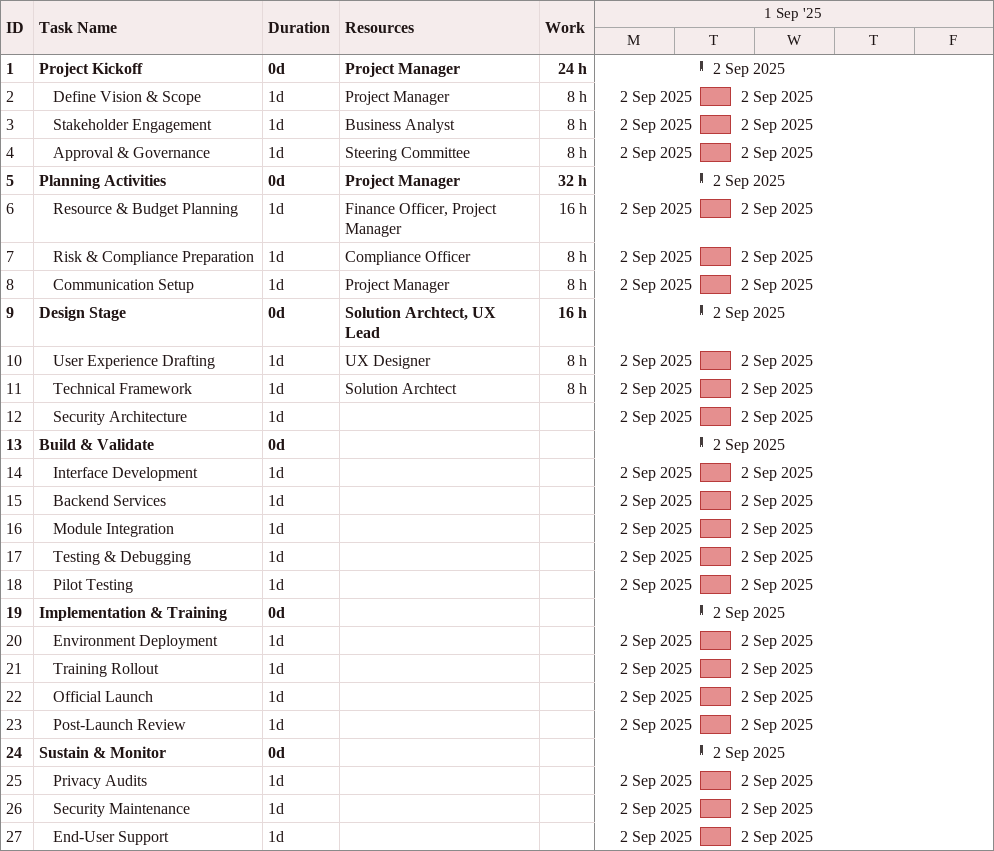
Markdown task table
| ID | Level | Task | Duration | Start | Finish | Resources | Work (h) |
|---|---|---|---|---|---|---|---|
| 1 | 1 | **Project Kickoff** | 0d | 2025-09-02 | 2025-09-02 | Project Manager | 24 |
| 2 | 2 | Define Vision & Scope | 1d | 2025-09-02 | 2025-09-02 | Project Manager | 8 |
| 3 | 2 | Stakeholder Engagement | 1d | 2025-09-02 | 2025-09-02 | Business Analyst | 8 |
| 4 | 2 | Approval & Governance | 1d | 2025-09-02 | 2025-09-02 | Steering Committee | 8 |
| 5 | 1 | **Planning Activities** | 0d | 2025-09-02 | 2025-09-02 | Project Manager | 32 |
| 6 | 2 | Resource & Budget Planning | 1d | 2025-09-02 | 2025-09-02 | Finance Officer, Project Manager | 16 |
| 7 | 2 | Risk & Compliance Preparation | 1d | 2025-09-02 | 2025-09-02 | Compliance Officer | 8 |
| 8 | 2 | Communication Setup | 1d | 2025-09-02 | 2025-09-02 | Project Manager | 8 |
| 9 | 1 | **Design Stage** | 0d | 2025-09-02 | 2025-09-02 | Solution Archtect, UX Lead | 16 |
| 10 | 2 | User Experience Drafting | 1d | 2025-09-02 | 2025-09-02 | UX Designer | 8 |
| 11 | 2 | Technical Framework | 1d | 2025-09-02 | 2025-09-02 | Solution Archtect | 8 |
| 12 | 2 | Security Architecture | 1d | 2025-09-02 | 2025-09-02 |  |  |
| 13 | 1 | **Build & Validate** | 0d | 2025-09-02 | 2025-09-02 |  |  |
| 14 | 2 | Interface Development | 1d | 2025-09-02 | 2025-09-02 |  |  |
| 15 | 2 | Backend Services | 1d | 2025-09-02 | 2025-09-02 |  |  |
| 16 | 2 | Module Integration | 1d | 2025-09-02 | 2025-09-02 |  |  |
| 17 | 2 | Testing & Debugging | 1d | 2025-09-02 | 2025-09-02 |  |  |
| 18 | 2 | Pilot Testing | 1d | 2025-09-02 | 2025-09-02 |  |  |
| 19 | 1 | **Implementation & Training** | 0d | 2025-09-02 | 2025-09-02 |  |  |
| 20 | 2 | Environment Deployment | 1d | 2025-09-02 | 2025-09-02 |  |  |
| 21 | 2 | Training Rollout | 1d | 2025-09-02 | 2025-09-02 |  |  |
| 22 | 2 | Official Launch | 1d | 2025-09-02 | 2025-09-02 |  |  |
| 23 | 2 | Post-Launch Review | 1d | 2025-09-02 | 2025-09-02 |  |  |
| 24 | 1 | **Sustain & Monitor** | 0d | 2025-09-02 | 2025-09-02 |  |  |
| 25 | 2 | Privacy Audits | 1d | 2025-09-02 | 2025-09-02 |  |  |
| 26 | 2 | Security Maintenance | 1d | 2025-09-02 | 2025-09-02 |  |  |
| 27 | 2 | End-User Support | 1d | 2025-09-02 | 2025-09-02 |  |  |
